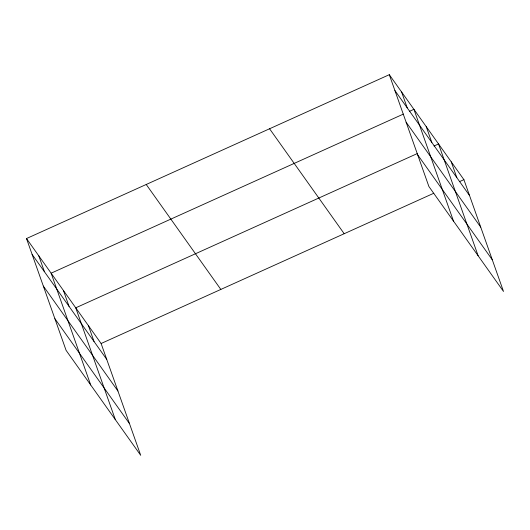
<?xml version="1.0" encoding="UTF-8"?>
<svg xmlns="http://www.w3.org/2000/svg" width="530" height="530" viewBox="0 0 530 530"><rect width="100%" height="100%" fill="white"/><g stroke="black" fill="none" stroke-linecap="round" stroke-linejoin="round"><path stroke-width="0.79" d="M26.5 238.553L101.111 343.506L140.702 455.31L66.091 350.35L26.5 238.553L389.298 74.69L463.909 179.65L503.5 291.447L428.889 186.494L389.298 74.69M403.376 114.089L51.125 273.188L90.709 384.985M409.399 111.366L413.917 109.326L453.508 221.129M417.461 153.488L75.744 307.824L115.335 419.621M434.024 146.002L438.542 143.961L478.133 255.765M101.111 343.506L433.792 193.251M459.391 181.691L463.909 179.65M394.91 90.544L469.52 195.504M406.126 122.205L480.736 227.165M417.673 154.826L492.291 259.786M269.571 128.763L344.189 233.723M146.22 184.48L220.838 289.433M32.111 254.4L106.722 359.36M43.328 286.067L117.938 391.021M54.882 318.689L129.492 423.649M451.222 161.809L456.84 177.656M426.233 126.643L431.844 142.497M401.608 92.008L407.225 107.862M88.43 325.665L94.042 341.519M63.434 290.506L69.046 306.36M38.809 255.871L44.427 271.718"/></g></svg>
